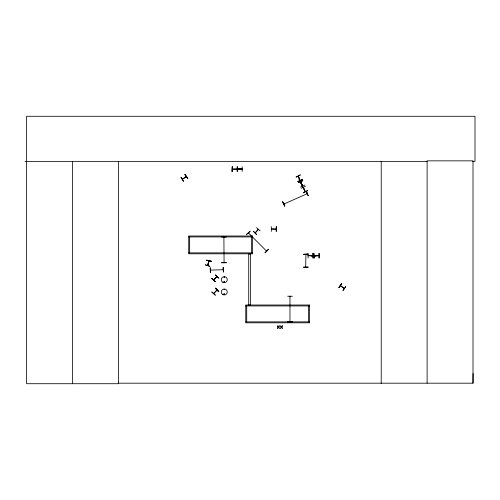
<?xml version="1.0" encoding="UTF-8"?>
<svg xmlns="http://www.w3.org/2000/svg" width="500" height="500" viewBox="0 0 500 500"><rect width="100%" height="100%" fill="white"/><g stroke="black" fill="none" stroke-linecap="round" stroke-linejoin="round"><path stroke-width="0.75" d="M472.663 161.369L475 161.369L475 116.287L26.612 116.287L26.612 383.713L118.475 383.713L118.413 383.188L473.006 383.188L473.075 373.519M300.25 180.45L298.281 176.169L299.994 180.475M207.613 265.363L209.031 260.963M248.894 233.15L248.487 233.044M223.85 237.481L223.888 236.981M224.106 237.406L223.888 237.031L224.075 262.55M289.938 296.762L289.969 296.262M223.95 281.919C224.913 280.869 224.256 283.131 224.025 281.781M224.706 281.919C223.381 283.419 224.281 280.188 224.644 282.137M223.825 294.081C224.756 295.894 224.725 292.519 223.856 294.312M224.525 289.556L224.05 289.356L224.481 289.606M223.962 294.119L224.5 294.431L224.131 293.95M340.444 285.725L344.237 288.506M289.944 296.363L290.138 296.744L290.156 296.275M223.156 269.719L210.413 270.1M205.387 264.831L209.931 266.325L205.369 264.894M207.625 265.381L208.85 260.812M211.306 261.194L206.625 260.212L211.3 261.219M307.175 193.731L283.875 204.05L284.356 203.831M306.737 193.688L307.2 193.663L306.775 193.65M305.675 266.863L305.919 254.331M207.831 265.431L209.013 260.919M237.362 169L237.794 169.213M308.087 255.6L312.869 255.787M314.144 255.613L314.675 255.613M182.325 179.2L186.25 176.462M214.125 279.631L213.562 279.887M216.606 276.775L217.062 276.669L213.713 280.012M298.113 176.194L300.038 180.494M302.688 186.019L300.738 181.706L302.494 186.031M303.269 187.294L305.244 191.644M213.6 279.781L216.944 276.506M338.931 287.469L341.856 283.694M232.419 169.219L237.1 169M232.419 168.981L237.05 169.169M242.044 169.163L237.362 169.163M271.4 228.931L276.031 229.119M276.062 229.088L271.431 229.081M312.838 255.769L308.15 255.781M318.875 255.75L314.244 255.806M255.175 232.906L258.406 229.375M260.081 230.881L256.562 227.644M186.287 176.7L182.519 179.3M246.644 234.425L250.169 231.194L246.625 234.406M268.263 249.288L264.956 252.731M265.081 252.856L268.438 249.456M211.744 278.444L215.312 281.631L211.762 278.425M217.1 276.656L213.769 279.95M213.681 293.475L217.1 290.131M215.312 295.106L211.744 291.913L215.287 295.131M258.238 229.231L255.281 232.862M289.962 321.369L289.969 321.8L289.969 296.312M213.738 293.444L216.944 289.981M283.919 204.031L284.288 203.681L283.975 204.031M184.931 174.575L187.862 178.356L184.938 174.569M283.875 203.812L284.219 203.694M290.138 321.85L290.131 321.369M297.994 181.525L302.444 179.769L297.981 181.494M298.006 181.556L302.362 179.587M298.081 181.719L302.438 179.744M298.363 182.463L302.812 180.712L298.35 182.444M304.788 185.062L300.462 187.094M305.494 186.213L301.169 188.244M305.219 191.6L303.45 187.225M282.613 201.906L284.825 206.15L282.631 201.9M307.519 190.688L303.25 192.838L307.494 190.625M224.156 277C225.269 277.381 223.281 277.431 224.394 277M237.463 168.975L242.131 168.944L241.594 169.188M242.044 169.188L237.431 169.181L242.144 169.131M318.494 255.562L318.925 255.581L314.156 255.806M266.525 251.044L248.469 232.987M223.406 272.013L223.162 267.238L223.394 272.013M232.306 166.725L232.094 171.506M237.35 166.694L237.312 171.469M232.069 171.506L232.269 166.725L232.269 171.506M242.156 171.438L242.162 166.663M271.363 231.406L271.269 226.625M276.144 231.375L276.181 226.594M221.581 236.962L226.356 236.7M226.356 236.962L221.575 236.725M223.888 237.463L224.075 236.994M312.85 253.263L312.944 258.044M319.175 253.275L319.181 258.056M308.137 255.6L312.863 255.569M315.2 255.756L317.944 255.738M308.1 258.075L308.006 253.294M314.163 258.087L313.863 253.306L314.094 258.087M226.356 262.55L221.581 262.644M221.581 262.819L226.356 262.794M287.663 296.212L292.438 296.25M287.663 321.931L292.444 321.869M237.494 169.163L237.925 169.163M303.4 254.256L308.175 254.144L303.4 254.294M308.175 267.106L303.4 267.219L308.175 267.069M25 161.556L26.612 161.55M26.612 161.369L427.113 161.369M237.444 169.213L242.144 169.213M188.731 236.938L252.444 236.938M188.731 252.869L252.444 252.869M245.775 305.944L309.488 305.944M245.775 321.875L309.488 321.875M206.637 260.15L211.25 261.419M340.575 285.594L344.175 288.425M266.419 251.012L266.15 250.675L266.637 250.863M290.163 296.363L289.956 296.731M218.863 278.081L215.312 274.875L218.738 278.206M211.912 278.275L215.269 281.681M215.487 288.175L218.863 291.556M215.362 288.3L218.738 291.681M184.981 174.537L187.688 178.475M301.019 182.688L302.15 185.188M282.794 201.825L284.762 206.181M318.975 253.275L319.006 258.056M313.094 253.263L313.125 258.038M276.356 226.594L276.388 231.369M237.15 166.694L237.181 171.475M473.006 383.188L473.006 160.85L427.113 160.85L427.113 383.188M381.213 161.369L381.213 383.713M315.881 256.087L311.175 256.087M308.562 305.944L308.562 321.875M251.513 236.938L251.513 252.869M246.706 305.944L246.706 321.875M189.656 236.938L189.656 252.869M118.406 161.369L118.475 383.713M72.513 161.369L72.513 383.713M279.031 325.863L278.419 326.85L277.431 325.863L278.212 327.119L277.406 328.387L278.394 327.375L279.394 328.387L278.606 327.106L279.394 325.863L279.031 325.863M282.131 325.863L281.519 326.85L280.531 325.863L281.312 327.119L280.506 328.387L281.494 327.375L282.5 328.387L281.706 327.106L282.494 325.863L282.131 325.863M341.7 283.575L338.956 287.494L341.7 283.575M345.675 286.7L342.919 290.613L345.662 286.694M253.337 231.256L256.737 234.625L253.337 231.256M215.5 288.163L218.7 291.719L215.5 288.163M181.006 177.306L183.525 181.375L180.981 177.325M300.262 174.95L296.012 177.144L300.256 174.931M306.469 191.281L308.194 195.744L306.469 191.281M299.069 179.144L300.938 183.463L299.069 179.144M301.775 184.706L303.644 189.025L301.775 184.706M210.25 267.85L210.362 272.631L210.25 267.85M292.444 321.831L287.663 322.131L292.444 321.831M252.444 236.012L188.731 236.012L188.731 253.8L252.444 253.8L252.444 236.012M250.562 254.094L248.706 254.094L248.706 305.069L250.562 305.069L250.562 254.094M309.488 305.019L245.775 305.019L245.775 322.806L309.488 322.806L309.488 305.019M222.781 282.269A2.981 2.981 0 0 0 227.256 279.688A2.981 2.981 0 0 0 222.781 277.106A2.981 2.981 0 0 0 222.781 282.269M222.781 294.55A2.981 2.981 0 0 0 227.256 291.969A2.981 2.981 0 0 0 222.781 289.387A2.981 2.981 0 0 0 222.781 294.55"/></g></svg>
